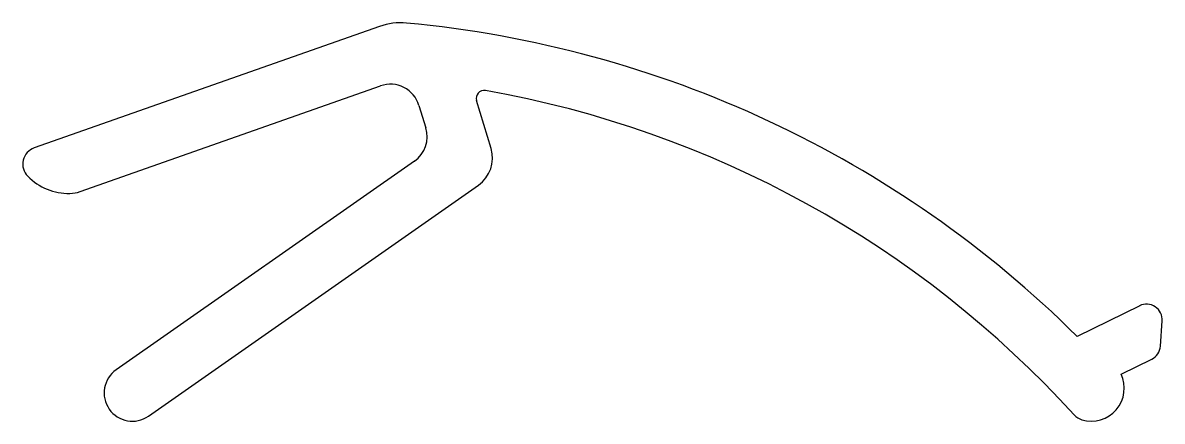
# Model space of a CAD drawing. Extents: x 614.4 to 650.8, y 751.1 to 763.8.
import ezdxf

# ---------------------------------------------------------------- set-up
doc = ezdxf.new("R2010")
doc.units = 0
doc.layers.get('0').update_dxf_attribs({"linetype": 'CONTINUOUS'})

msp = doc.modelspace()

# ---------------------------------------------------------------- linework, layer by layer
for p, q in [((625.795, 763.699), (614.786, 759.833)), ((616.249, 758.439), (625.833, 761.805)), ((627.057, 761.185), (627.276, 760.466)), ((629.357, 759.808), (628.892, 761.337)), ((626.911, 759.411), (617.398, 752.765)), ((618.429, 751.29), (628.954, 758.642)), ((650.047, 754.803), (648.052, 753.828)), ((650.71, 753.517), (650.765, 754.319)), ((649.456, 752.626), (650.43, 753.102))]:
    msp.add_line(p, q)
for centre, radius, start, end in [((626.474, 761.765), 2.05, 84.7288, 109.3465), ((623.452, 729.01), 34.943, 45.2527, 84.7288), ((626.148, 760.908), 0.95, 16.9106, 109.3465), ((629.131, 761.41), 0.25, 80.0578, 196.9106), ((623.452, 729.01), 33.143, 42.3262, 80.0578), ((626.367, 760.189), 0.95, 304.9373, 16.9106), ((614.968, 759.314), 0.55, 109.3465, 224.6105), ((628.352, 759.503), 1.05, 304.9373, 16.9106), ((615.887, 760.221), 1.841, 224.6105, 271.0284), ((615.901, 759.43), 1.05, 271.0284, 289.3465), ((650.266, 754.354), 0.5, 356.0541, 116.0541), ((650.211, 753.551), 0.5, 296.0541, 356.0541), ((617.913, 752.027), 0.9, 124.9373, 304.9373), ((648.505, 752.178), 1.051, 253.4411, 25.2098), ((648.362, 751.698), 0.55, 222.3262, 253.4411)]:
    msp.add_arc(centre, radius, start, end)

doc.saveas('drawing.dxf')
